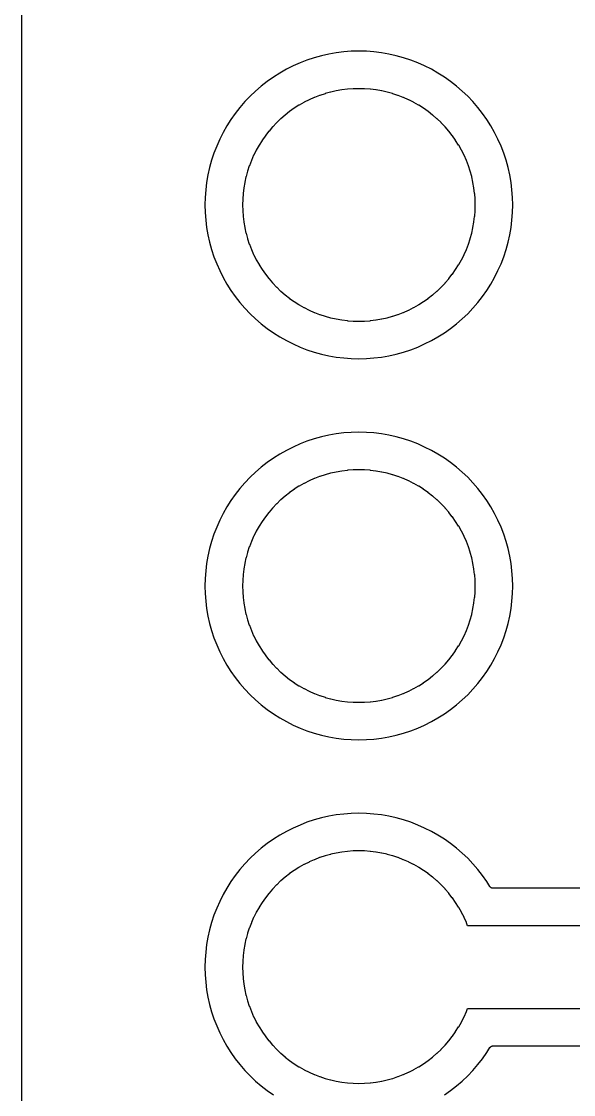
# Model space of a CAD drawing. Header units: millimetres. Extents: x -0.1 to 60, y -80 to 0.1.
# Drawn here: x -0.05 to 7.3, y -32.18 to -17.87 of the extents above; entities that cross this region are included whole.
import ezdxf

# ---------------------------------------------------------------- set-up
doc = ezdxf.new("R2010")
doc.units = ezdxf.units.MM

msp = doc.modelspace()

# ---------------------------------------------------------------- linework, layer by layer
for points in [[(-0.05, 0), (-0.05, -39.505)], [(6.495, -20.32), (6.493, -20.219), (6.485, -20.119), (6.473, -20.019), (6.456, -19.92), (6.434, -19.822), (6.407, -19.725), (6.375, -19.629), (6.339, -19.536), (6.298, -19.444), (6.253, -19.354), (6.203, -19.266), (6.15, -19.181), (6.092, -19.099), (6.03, -19.02), (5.964, -18.943), (5.895, -18.87), (5.822, -18.801), (5.745, -18.735), (5.666, -18.673), (5.584, -18.615), (5.499, -18.562), (5.411, -18.512), (5.321, -18.467), (5.229, -18.426), (5.136, -18.39), (5.04, -18.358), (4.943, -18.331), (4.845, -18.309), (4.746, -18.292), (4.646, -18.28), (4.546, -18.272), (4.445, -18.27), (4.344, -18.272), (4.244, -18.28), (4.144, -18.292), (4.045, -18.309), (3.947, -18.331), (3.85, -18.358), (3.754, -18.39), (3.661, -18.426), (3.569, -18.467), (3.479, -18.512), (3.391, -18.562), (3.306, -18.615), (3.224, -18.673), (3.145, -18.735), (3.068, -18.801), (2.995, -18.87), (2.926, -18.943), (2.86, -19.02), (2.798, -19.099), (2.74, -19.181), (2.687, -19.266), (2.637, -19.354), (2.592, -19.444), (2.551, -19.536), (2.515, -19.629), (2.483, -19.725), (2.456, -19.822), (2.434, -19.92), (2.417, -20.019), (2.405, -20.119), (2.397, -20.219), (2.395, -20.32), (2.397, -20.421), (2.405, -20.521), (2.417, -20.621), (2.434, -20.72), (2.456, -20.818), (2.483, -20.915), (2.515, -21.011), (2.551, -21.104), (2.592, -21.196), (2.637, -21.286), (2.687, -21.374), (2.74, -21.459), (2.798, -21.541), (2.86, -21.62), (2.926, -21.697), (2.995, -21.77), (3.068, -21.839), (3.145, -21.905), (3.224, -21.967), (3.306, -22.025), (3.391, -22.078), (3.479, -22.128), (3.569, -22.173), (3.661, -22.214), (3.754, -22.25), (3.85, -22.282), (3.947, -22.309), (4.045, -22.331), (4.144, -22.348), (4.244, -22.36), (4.344, -22.368), (4.445, -22.37), (4.546, -22.368), (4.646, -22.36), (4.746, -22.348), (4.845, -22.331), (4.943, -22.309), (5.04, -22.282), (5.136, -22.25), (5.229, -22.214), (5.321, -22.173), (5.411, -22.128), (5.499, -22.078), (5.584, -22.025), (5.666, -21.967), (5.745, -21.905), (5.822, -21.839), (5.895, -21.77), (5.964, -21.697), (6.03, -21.62), (6.092, -21.541), (6.15, -21.459), (6.203, -21.374), (6.253, -21.286), (6.298, -21.196), (6.339, -21.104), (6.375, -21.011), (6.407, -20.915), (6.434, -20.818), (6.456, -20.72), (6.473, -20.621), (6.485, -20.521), (6.493, -20.421), (6.495, -20.32)], [(5.995, -20.32), (5.995, -20.32), (5.995, -20.319), (5.993, -20.245), (5.993, -20.243), (5.988, -20.169), (5.987, -20.167), (5.978, -20.094), (5.978, -20.091), (5.965, -20.019), (5.965, -20.016), (5.949, -19.945), (5.948, -19.942), (5.929, -19.871), (5.928, -19.869), (5.905, -19.799), (5.904, -19.797), (5.877, -19.728), (5.877, -19.726), (5.847, -19.658), (5.846, -19.656), (5.813, -19.59), (5.811, -19.588), (5.775, -19.524), (5.774, -19.522), (5.734, -19.46), (5.733, -19.458), (5.691, -19.398), (5.689, -19.396), (5.644, -19.338), (5.642, -19.336), (5.594, -19.28), (5.593, -19.278), (5.542, -19.225), (5.54, -19.223), (5.487, -19.172), (5.485, -19.171), (5.429, -19.123), (5.427, -19.121), (5.369, -19.076), (5.367, -19.074), (5.307, -19.032), (5.305, -19.031), (5.243, -18.991), (5.241, -18.99), (5.177, -18.954), (5.175, -18.952), (5.109, -18.919), (5.107, -18.918), (5.039, -18.888), (5.037, -18.888), (4.968, -18.861), (4.966, -18.86), (4.896, -18.837), (4.894, -18.836), (4.823, -18.817), (4.82, -18.816), (4.749, -18.8), (4.746, -18.8), (4.674, -18.787), (4.671, -18.787), (4.598, -18.778), (4.596, -18.777), (4.522, -18.772), (4.52, -18.772), (4.446, -18.77), (4.444, -18.77), (4.37, -18.772), (4.368, -18.772), (4.294, -18.777), (4.292, -18.778), (4.219, -18.787), (4.216, -18.787), (4.144, -18.8), (4.141, -18.8), (4.07, -18.816), (4.067, -18.817), (3.996, -18.836), (3.994, -18.837), (3.924, -18.86), (3.922, -18.861), (3.853, -18.888), (3.851, -18.888), (3.783, -18.918), (3.781, -18.919), (3.715, -18.952), (3.713, -18.954), (3.649, -18.99), (3.647, -18.991), (3.585, -19.031), (3.583, -19.032), (3.523, -19.074), (3.521, -19.076), (3.463, -19.121), (3.461, -19.123), (3.405, -19.171), (3.403, -19.172), (3.35, -19.223), (3.348, -19.225), (3.297, -19.278), (3.296, -19.28), (3.248, -19.336), (3.246, -19.338), (3.201, -19.396), (3.199, -19.398), (3.157, -19.458), (3.156, -19.46), (3.116, -19.522), (3.115, -19.524), (3.079, -19.588), (3.077, -19.59), (3.044, -19.656), (3.043, -19.658), (3.013, -19.726), (3.013, -19.728), (2.986, -19.797), (2.985, -19.799), (2.962, -19.869), (2.961, -19.871), (2.942, -19.942), (2.941, -19.945), (2.925, -20.016), (2.925, -20.019), (2.912, -20.091), (2.912, -20.094), (2.903, -20.167), (2.902, -20.169), (2.897, -20.243), (2.897, -20.245), (2.895, -20.319), (2.895, -20.321), (2.897, -20.395), (2.897, -20.397), (2.902, -20.471), (2.903, -20.473), (2.912, -20.546), (2.912, -20.549), (2.925, -20.621), (2.925, -20.624), (2.941, -20.695), (2.942, -20.698), (2.961, -20.769), (2.962, -20.771), (2.985, -20.841), (2.986, -20.843), (3.013, -20.912), (3.013, -20.914), (3.043, -20.982), (3.044, -20.984), (3.077, -21.05), (3.079, -21.052), (3.115, -21.116), (3.116, -21.118), (3.156, -21.18), (3.157, -21.182), (3.199, -21.242), (3.201, -21.244), (3.246, -21.302), (3.248, -21.304), (3.296, -21.36), (3.297, -21.362), (3.348, -21.415), (3.35, -21.417), (3.403, -21.468), (3.405, -21.469), (3.461, -21.517), (3.463, -21.519), (3.521, -21.564), (3.523, -21.566), (3.583, -21.608), (3.585, -21.609), (3.647, -21.649), (3.649, -21.65), (3.713, -21.686), (3.715, -21.688), (3.781, -21.721), (3.783, -21.722), (3.851, -21.752), (3.853, -21.752), (3.922, -21.779), (3.924, -21.78), (3.994, -21.803), (3.996, -21.804), (4.067, -21.823), (4.07, -21.824), (4.141, -21.84), (4.144, -21.84), (4.216, -21.853), (4.219, -21.853), (4.292, -21.862), (4.294, -21.863), (4.368, -21.868), (4.37, -21.868), (4.444, -21.87), (4.446, -21.87), (4.52, -21.868), (4.522, -21.868), (4.596, -21.863), (4.598, -21.862), (4.671, -21.853), (4.674, -21.853), (4.746, -21.84), (4.749, -21.84), (4.82, -21.824), (4.823, -21.823), (4.894, -21.804), (4.896, -21.803), (4.966, -21.78), (4.968, -21.779), (5.037, -21.752), (5.039, -21.752), (5.107, -21.722), (5.109, -21.721), (5.175, -21.688), (5.177, -21.686), (5.241, -21.65), (5.243, -21.649), (5.305, -21.609), (5.307, -21.608), (5.367, -21.566), (5.369, -21.564), (5.427, -21.519), (5.429, -21.517), (5.485, -21.469), (5.487, -21.468), (5.54, -21.417), (5.542, -21.415), (5.593, -21.362), (5.594, -21.36), (5.642, -21.304), (5.644, -21.302), (5.689, -21.244), (5.691, -21.242), (5.733, -21.182), (5.734, -21.18), (5.774, -21.118), (5.775, -21.116), (5.811, -21.052), (5.813, -21.05), (5.846, -20.984), (5.847, -20.982), (5.877, -20.914), (5.877, -20.912), (5.904, -20.843), (5.905, -20.841), (5.928, -20.771), (5.929, -20.769), (5.948, -20.698), (5.949, -20.695), (5.965, -20.624), (5.965, -20.621), (5.978, -20.549), (5.978, -20.546), (5.987, -20.473), (5.988, -20.471), (5.993, -20.397), (5.993, -20.395), (5.995, -20.321), (5.995, -20.32)], [(6.495, -25.4), (6.493, -25.299), (6.485, -25.199), (6.473, -25.099), (6.456, -25), (6.434, -24.902), (6.407, -24.805), (6.375, -24.709), (6.339, -24.616), (6.298, -24.524), (6.253, -24.434), (6.203, -24.346), (6.15, -24.261), (6.092, -24.179), (6.03, -24.1), (5.964, -24.023), (5.895, -23.95), (5.822, -23.881), (5.745, -23.815), (5.666, -23.753), (5.584, -23.695), (5.499, -23.642), (5.411, -23.592), (5.321, -23.547), (5.229, -23.506), (5.136, -23.47), (5.04, -23.438), (4.943, -23.411), (4.845, -23.389), (4.746, -23.372), (4.646, -23.36), (4.546, -23.352), (4.445, -23.35), (4.344, -23.352), (4.244, -23.36), (4.144, -23.372), (4.045, -23.389), (3.947, -23.411), (3.85, -23.438), (3.754, -23.47), (3.661, -23.506), (3.569, -23.547), (3.479, -23.592), (3.391, -23.642), (3.306, -23.695), (3.224, -23.753), (3.145, -23.815), (3.068, -23.881), (2.995, -23.95), (2.926, -24.023), (2.86, -24.1), (2.798, -24.179), (2.74, -24.261), (2.687, -24.346), (2.637, -24.434), (2.592, -24.524), (2.551, -24.616), (2.515, -24.709), (2.483, -24.805), (2.456, -24.902), (2.434, -25), (2.417, -25.099), (2.405, -25.199), (2.397, -25.299), (2.395, -25.4), (2.397, -25.501), (2.405, -25.601), (2.417, -25.701), (2.434, -25.8), (2.456, -25.898), (2.483, -25.995), (2.515, -26.091), (2.551, -26.184), (2.592, -26.276), (2.637, -26.366), (2.687, -26.454), (2.74, -26.539), (2.798, -26.621), (2.86, -26.7), (2.926, -26.777), (2.995, -26.85), (3.068, -26.919), (3.145, -26.985), (3.224, -27.047), (3.306, -27.105), (3.391, -27.158), (3.479, -27.208), (3.569, -27.253), (3.661, -27.294), (3.754, -27.33), (3.85, -27.362), (3.947, -27.389), (4.045, -27.411), (4.144, -27.428), (4.244, -27.44), (4.344, -27.448), (4.445, -27.45), (4.546, -27.448), (4.646, -27.44), (4.746, -27.428), (4.845, -27.411), (4.943, -27.389), (5.04, -27.362), (5.136, -27.33), (5.229, -27.294), (5.321, -27.253), (5.411, -27.208), (5.499, -27.158), (5.584, -27.105), (5.666, -27.047), (5.745, -26.985), (5.822, -26.919), (5.895, -26.85), (5.964, -26.777), (6.03, -26.7), (6.092, -26.621), (6.15, -26.539), (6.203, -26.454), (6.253, -26.366), (6.298, -26.276), (6.339, -26.184), (6.375, -26.091), (6.407, -25.995), (6.434, -25.898), (6.456, -25.8), (6.473, -25.701), (6.485, -25.601), (6.493, -25.501), (6.495, -25.4)], [(5.995, -25.4), (5.995, -25.4), (5.995, -25.399), (5.993, -25.325), (5.993, -25.323), (5.988, -25.249), (5.987, -25.247), (5.978, -25.174), (5.978, -25.171), (5.965, -25.099), (5.965, -25.096), (5.949, -25.025), (5.948, -25.022), (5.929, -24.951), (5.928, -24.949), (5.905, -24.879), (5.904, -24.877), (5.877, -24.808), (5.877, -24.806), (5.847, -24.738), (5.846, -24.736), (5.813, -24.67), (5.811, -24.668), (5.775, -24.604), (5.774, -24.602), (5.734, -24.54), (5.733, -24.538), (5.691, -24.478), (5.689, -24.476), (5.644, -24.418), (5.642, -24.416), (5.594, -24.36), (5.593, -24.358), (5.542, -24.305), (5.54, -24.303), (5.487, -24.252), (5.485, -24.251), (5.429, -24.203), (5.427, -24.201), (5.369, -24.156), (5.367, -24.154), (5.307, -24.112), (5.305, -24.111), (5.243, -24.071), (5.241, -24.07), (5.177, -24.034), (5.175, -24.032), (5.109, -23.999), (5.107, -23.998), (5.039, -23.968), (5.037, -23.968), (4.968, -23.941), (4.966, -23.94), (4.896, -23.917), (4.894, -23.916), (4.823, -23.897), (4.82, -23.896), (4.749, -23.88), (4.746, -23.88), (4.674, -23.867), (4.671, -23.867), (4.598, -23.858), (4.596, -23.857), (4.522, -23.852), (4.52, -23.852), (4.446, -23.85), (4.444, -23.85), (4.37, -23.852), (4.368, -23.852), (4.294, -23.857), (4.292, -23.858), (4.219, -23.867), (4.216, -23.867), (4.144, -23.88), (4.141, -23.88), (4.07, -23.896), (4.067, -23.897), (3.996, -23.916), (3.994, -23.917), (3.924, -23.94), (3.922, -23.941), (3.853, -23.968), (3.851, -23.968), (3.783, -23.998), (3.781, -23.999), (3.715, -24.032), (3.713, -24.034), (3.649, -24.07), (3.647, -24.071), (3.585, -24.111), (3.583, -24.112), (3.523, -24.154), (3.521, -24.156), (3.463, -24.201), (3.461, -24.203), (3.405, -24.251), (3.403, -24.252), (3.35, -24.303), (3.348, -24.305), (3.297, -24.358), (3.296, -24.36), (3.248, -24.416), (3.246, -24.418), (3.201, -24.476), (3.199, -24.478), (3.157, -24.538), (3.156, -24.54), (3.116, -24.602), (3.115, -24.604), (3.079, -24.668), (3.077, -24.67), (3.044, -24.736), (3.043, -24.738), (3.013, -24.806), (3.013, -24.808), (2.986, -24.877), (2.985, -24.879), (2.962, -24.949), (2.961, -24.951), (2.942, -25.022), (2.941, -25.025), (2.925, -25.096), (2.925, -25.099), (2.912, -25.171), (2.912, -25.174), (2.903, -25.247), (2.902, -25.249), (2.897, -25.323), (2.897, -25.325), (2.895, -25.399), (2.895, -25.401), (2.897, -25.475), (2.897, -25.477), (2.902, -25.551), (2.903, -25.553), (2.912, -25.626), (2.912, -25.629), (2.925, -25.701), (2.925, -25.704), (2.941, -25.775), (2.942, -25.778), (2.961, -25.849), (2.962, -25.851), (2.985, -25.921), (2.986, -25.923), (3.013, -25.992), (3.013, -25.994), (3.043, -26.062), (3.044, -26.064), (3.077, -26.13), (3.079, -26.132), (3.115, -26.196), (3.116, -26.198), (3.156, -26.26), (3.157, -26.262), (3.199, -26.322), (3.201, -26.324), (3.246, -26.382), (3.248, -26.384), (3.296, -26.44), (3.297, -26.442), (3.348, -26.495), (3.35, -26.497), (3.403, -26.548), (3.405, -26.549), (3.461, -26.597), (3.463, -26.599), (3.521, -26.644), (3.523, -26.646), (3.583, -26.688), (3.585, -26.689), (3.647, -26.729), (3.649, -26.73), (3.713, -26.766), (3.715, -26.768), (3.781, -26.801), (3.783, -26.802), (3.851, -26.832), (3.853, -26.832), (3.922, -26.859), (3.924, -26.86), (3.994, -26.883), (3.996, -26.884), (4.067, -26.903), (4.07, -26.904), (4.141, -26.92), (4.144, -26.92), (4.216, -26.933), (4.219, -26.933), (4.292, -26.942), (4.294, -26.943), (4.368, -26.948), (4.37, -26.948), (4.444, -26.95), (4.446, -26.95), (4.52, -26.948), (4.522, -26.948), (4.596, -26.943), (4.598, -26.942), (4.671, -26.933), (4.674, -26.933), (4.746, -26.92), (4.749, -26.92), (4.82, -26.904), (4.823, -26.903), (4.894, -26.884), (4.896, -26.883), (4.966, -26.86), (4.968, -26.859), (5.037, -26.832), (5.039, -26.832), (5.107, -26.802), (5.109, -26.801), (5.175, -26.768), (5.177, -26.766), (5.241, -26.73), (5.243, -26.729), (5.305, -26.689), (5.307, -26.688), (5.367, -26.646), (5.369, -26.644), (5.427, -26.599), (5.429, -26.597), (5.485, -26.549), (5.487, -26.548), (5.54, -26.497), (5.542, -26.495), (5.593, -26.442), (5.594, -26.44), (5.642, -26.384), (5.644, -26.382), (5.689, -26.324), (5.691, -26.322), (5.733, -26.262), (5.734, -26.26), (5.774, -26.198), (5.775, -26.196), (5.811, -26.132), (5.813, -26.13), (5.846, -26.064), (5.847, -26.062), (5.877, -25.994), (5.877, -25.992), (5.904, -25.923), (5.905, -25.921), (5.928, -25.851), (5.929, -25.849), (5.948, -25.778), (5.949, -25.775), (5.965, -25.704), (5.965, -25.701), (5.978, -25.629), (5.978, -25.626), (5.987, -25.553), (5.988, -25.551), (5.993, -25.477), (5.993, -25.475), (5.995, -25.401), (5.995, -25.4)], [(7.737, -29.429), (6.233, -29.429), (6.23, -29.429), (6.228, -29.429), (6.225, -29.429), (6.223, -29.428), (6.221, -29.428), (6.218, -29.427), (6.216, -29.426), (6.213, -29.425), (6.211, -29.424), (6.209, -29.423), (6.207, -29.422), (6.205, -29.421), (6.203, -29.419), (6.201, -29.418), (6.199, -29.416), (6.197, -29.414), (6.195, -29.412), (6.194, -29.41), (6.192, -29.408), (6.191, -29.406), (6.15, -29.341), (6.092, -29.259), (6.03, -29.18), (5.964, -29.103), (5.895, -29.03), (5.822, -28.961), (5.745, -28.895), (5.666, -28.833), (5.584, -28.775), (5.499, -28.722), (5.411, -28.672), (5.321, -28.627), (5.229, -28.586), (5.136, -28.55), (5.04, -28.518), (4.943, -28.491), (4.845, -28.469), (4.746, -28.452), (4.646, -28.44), (4.546, -28.432), (4.445, -28.43), (4.344, -28.432), (4.244, -28.44), (4.144, -28.452), (4.045, -28.469), (3.947, -28.491), (3.85, -28.518), (3.754, -28.55), (3.661, -28.586), (3.569, -28.627), (3.479, -28.672), (3.391, -28.722), (3.306, -28.775), (3.224, -28.833), (3.145, -28.895), (3.068, -28.961), (2.995, -29.03), (2.926, -29.103), (2.86, -29.18), (2.798, -29.259), (2.74, -29.341), (2.687, -29.426), (2.637, -29.514), (2.592, -29.604), (2.551, -29.696), (2.515, -29.789), (2.483, -29.885), (2.456, -29.982), (2.434, -30.08), (2.417, -30.179), (2.405, -30.279), (2.397, -30.379), (2.395, -30.48), (2.397, -30.581), (2.405, -30.681), (2.417, -30.781), (2.434, -30.88), (2.456, -30.978), (2.483, -31.075), (2.515, -31.171), (2.551, -31.264), (2.592, -31.356), (2.637, -31.446), (2.687, -31.534), (2.74, -31.619), (2.798, -31.701), (2.86, -31.78), (2.926, -31.857), (2.995, -31.93), (3.068, -31.999), (3.145, -32.065), (3.224, -32.127), (3.306, -32.185)], [(5.894, -29.93), (5.877, -29.888), (5.877, -29.886), (5.847, -29.818), (5.846, -29.816), (5.813, -29.75), (5.811, -29.748), (5.775, -29.684), (5.774, -29.682), (5.734, -29.62), (5.733, -29.618), (5.691, -29.558), (5.689, -29.556), (5.644, -29.498), (5.642, -29.496), (5.594, -29.44), (5.593, -29.438), (5.542, -29.385), (5.54, -29.383), (5.487, -29.332), (5.485, -29.331), (5.429, -29.283), (5.427, -29.281), (5.369, -29.236), (5.367, -29.234), (5.307, -29.192), (5.305, -29.191), (5.243, -29.151), (5.241, -29.15), (5.177, -29.114), (5.175, -29.112), (5.109, -29.079), (5.107, -29.078), (5.039, -29.048), (5.037, -29.048), (4.968, -29.021), (4.966, -29.02), (4.896, -28.997), (4.894, -28.996), (4.823, -28.977), (4.82, -28.976), (4.749, -28.96), (4.746, -28.96), (4.674, -28.947), (4.671, -28.947), (4.598, -28.938), (4.596, -28.937), (4.522, -28.932), (4.52, -28.932), (4.446, -28.93), (4.444, -28.93), (4.37, -28.932), (4.368, -28.932), (4.294, -28.937), (4.292, -28.938), (4.219, -28.947), (4.216, -28.947), (4.144, -28.96), (4.141, -28.96), (4.07, -28.976), (4.067, -28.977), (3.996, -28.996), (3.994, -28.997), (3.924, -29.02), (3.922, -29.021), (3.853, -29.048), (3.851, -29.048), (3.783, -29.078), (3.781, -29.079), (3.715, -29.112), (3.713, -29.114), (3.649, -29.15), (3.647, -29.151), (3.585, -29.191), (3.583, -29.192), (3.523, -29.234), (3.521, -29.236), (3.463, -29.281), (3.461, -29.283), (3.405, -29.331), (3.403, -29.332), (3.35, -29.383), (3.348, -29.385), (3.297, -29.438), (3.296, -29.44), (3.248, -29.496), (3.246, -29.498), (3.201, -29.556), (3.199, -29.558), (3.157, -29.618), (3.156, -29.62), (3.116, -29.682), (3.115, -29.684), (3.079, -29.748), (3.077, -29.75), (3.044, -29.816), (3.043, -29.818), (3.013, -29.886), (3.013, -29.888), (2.986, -29.957), (2.985, -29.959), (2.962, -30.029), (2.961, -30.031), (2.942, -30.102), (2.941, -30.105), (2.925, -30.176), (2.925, -30.179), (2.912, -30.251), (2.912, -30.254), (2.903, -30.327), (2.902, -30.329), (2.897, -30.403), (2.897, -30.405), (2.895, -30.479), (2.895, -30.481), (2.897, -30.555), (2.897, -30.557), (2.902, -30.631), (2.903, -30.633), (2.912, -30.706), (2.912, -30.709), (2.925, -30.781), (2.925, -30.784), (2.941, -30.855), (2.942, -30.858), (2.961, -30.929), (2.962, -30.931), (2.985, -31.001), (2.986, -31.003), (3.013, -31.072), (3.013, -31.074), (3.043, -31.142), (3.044, -31.144), (3.077, -31.21), (3.079, -31.212), (3.115, -31.276), (3.116, -31.278), (3.156, -31.34), (3.157, -31.342), (3.199, -31.402), (3.201, -31.404), (3.246, -31.462), (3.248, -31.464), (3.296, -31.52), (3.297, -31.522), (3.348, -31.575), (3.35, -31.577), (3.403, -31.628), (3.405, -31.629), (3.461, -31.677), (3.463, -31.679), (3.521, -31.724), (3.523, -31.726), (3.583, -31.768), (3.585, -31.769), (3.647, -31.809), (3.649, -31.81), (3.713, -31.846), (3.715, -31.848), (3.781, -31.881), (3.783, -31.882), (3.851, -31.912), (3.853, -31.912), (3.922, -31.939), (3.924, -31.94), (3.994, -31.963), (3.996, -31.964), (4.067, -31.983), (4.07, -31.984), (4.141, -32), (4.144, -32), (4.216, -32.013), (4.219, -32.013), (4.292, -32.022), (4.294, -32.023), (4.368, -32.028), (4.37, -32.028), (4.444, -32.03), (4.446, -32.03), (4.52, -32.028), (4.522, -32.028), (4.596, -32.023), (4.598, -32.022), (4.671, -32.013), (4.674, -32.013), (4.746, -32), (4.749, -32), (4.82, -31.984), (4.823, -31.983), (4.894, -31.964), (4.896, -31.963), (4.966, -31.94), (4.968, -31.939), (5.037, -31.912), (5.039, -31.912), (5.107, -31.882), (5.109, -31.881), (5.175, -31.848), (5.177, -31.846), (5.241, -31.81), (5.243, -31.809), (5.305, -31.769), (5.307, -31.768), (5.367, -31.726), (5.369, -31.724), (5.427, -31.679), (5.429, -31.677), (5.485, -31.629), (5.487, -31.628), (5.54, -31.577), (5.542, -31.575), (5.593, -31.522), (5.594, -31.52), (5.642, -31.464), (5.644, -31.462), (5.689, -31.404), (5.691, -31.402), (5.733, -31.342), (5.734, -31.34), (5.774, -31.278), (5.775, -31.276), (5.811, -31.212), (5.813, -31.21), (5.846, -31.144), (5.847, -31.142), (5.877, -31.074), (5.877, -31.072), (5.894, -31.03), (8.076, -31.03)], [(8.076, -29.93), (5.894, -29.93)], [(5.584, -32.185), (5.666, -32.127), (5.745, -32.065), (5.822, -31.999), (5.895, -31.93), (5.964, -31.857), (6.03, -31.78), (6.092, -31.701), (6.15, -31.619), (6.191, -31.554), (6.192, -31.552), (6.194, -31.55), (6.195, -31.548), (6.197, -31.546), (6.199, -31.544), (6.201, -31.542), (6.203, -31.541), (6.205, -31.539), (6.207, -31.538), (6.209, -31.537), (6.211, -31.536), (6.213, -31.535), (6.216, -31.534), (6.218, -31.533), (6.221, -31.532), (6.223, -31.532), (6.225, -31.531), (6.228, -31.531), (6.23, -31.531), (6.233, -31.531), (7.737, -31.531)]]:
    msp.add_lwpolyline(points)

doc.saveas('drawing.dxf')
